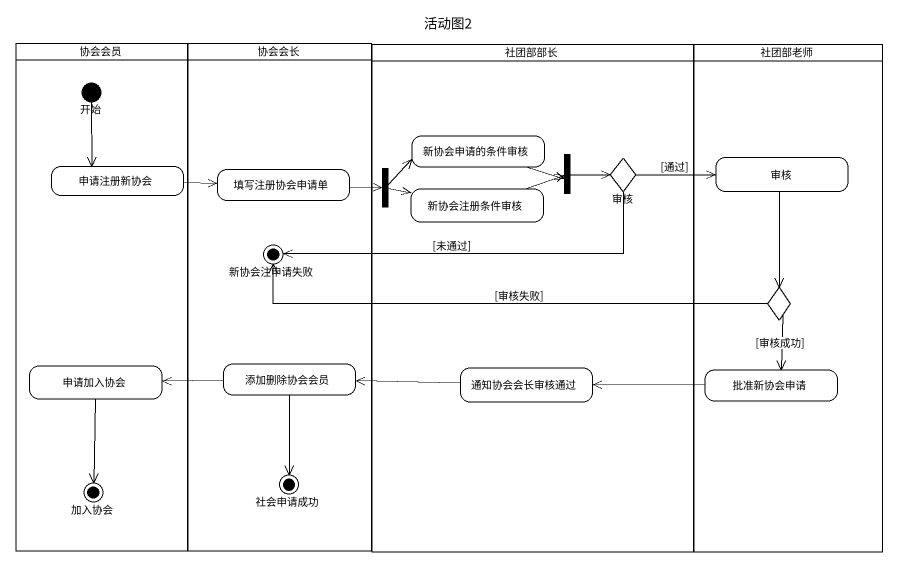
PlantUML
@startuml
title 活动图2
hide empty description
state 协会会员 <<partition>> {
  state 开始 <<start>>
  state 申请注册新协会
  state 申请加入协会
  state 加入协会 <<end>>
}
state 协会会长 <<partition>> {
  state 填写注册协会申请单
  state 新协会注申请失败 <<end>>
  state 添加删除协会会员
  state 社会申请成功 <<end>>
}
state 社团部部长 <<partition>> {
  state 新协会申请的条件审核
  state fork1 <<fork>>
  state 新协会注册条件审核
  state fork2 <<join>>
  state 审核 <<choice>>
  state 通知协会会长审核通过
}
state 社团部老师 <<partition>> {
  state "审核" as 审核_2
  state choice1 <<choice>>
  state 批准新协会申请
}
开始 --> 申请注册新协会
新协会申请的条件审核 -right-> fork2
申请注册新协会 -right-> 填写注册协会申请单
填写注册协会申请单 -right-> fork1
fork1 -right-> 新协会申请的条件审核
fork1 -right-> 新协会注册条件审核
新协会注册条件审核 -right-> fork2
fork2 -right-> 审核
审核 -right-> 审核_2 : [通过]
审核 -left-> 新协会注申请失败 : [未通过]
审核_2 --> choice1
choice1 -left-> 新协会注申请失败 : [审核失败]
choice1 --> 批准新协会申请 : [审核成功]
申请加入协会 --> 加入协会
添加删除协会会员 -left-> 申请加入协会
添加删除协会会员 --> 社会申请成功
通知协会会长审核通过 -left-> 添加删除协会会员
批准新协会申请 -left-> 通知协会会长审核通过
@enduml
